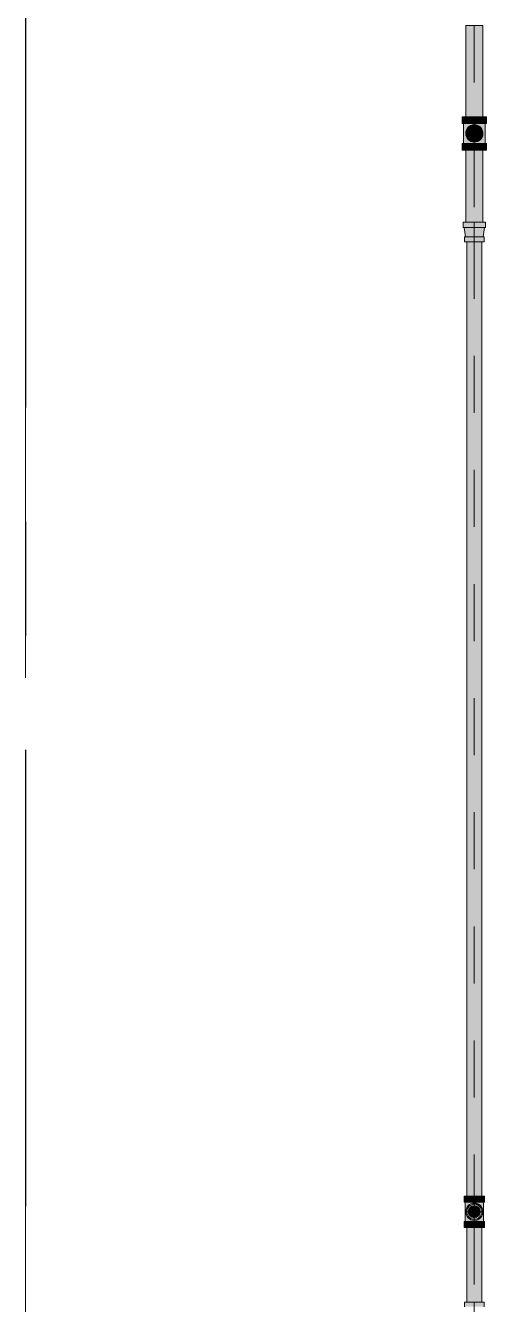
# Model space of a CAD drawing. Header units: millimetres. Extents: x -4000 to 187956, y -58990 to 162485.
# Drawn here: x 13000 to 14284, y 115192 to 118750 of the extents above; entities that cross this region are included whole.
import ezdxf

# ---------------------------------------------------------------- set-up
doc = ezdxf.new("R2010")
doc.units = ezdxf.units.MM
for name, pattern in [('Dash 1_16_', [317.5, 158.75, -158.75]), ('Grid Line', [2222.5, 1270, -317.5, 317.5, -317.5]), ('Grid Line 12_5mm', [2150, 1250, -300, 300, -300])]:
    doc.linetypes.add(name, pattern=pattern)
for name, color, linetype, lineweight in [('F-SPRN', 3, 'Continuous', 9), ('P-PIPE', 3, 'Continuous', 9), ('P-PIPE-CNTR', 3, 'Continuous', 9), ('S-GRID', 1, 'Continuous', 30)]:
    doc.layers.add(name, color=color, linetype=linetype, lineweight=lineweight)

# ---------------------------------------------------------------- blocks, each defined once
blk = doc.blocks.new('CMF2_NHAXUONG_A_rvt-1-FFS - TANG 1')
at = {"layer": 'S-GRID', "linetype": 'Grid Line 12_5mm', "lineweight": 9}
blk.add_line((13000, 161185.2), (13000, -16487.4), dxfattribs=at)
blk.add_line((13000, 161185.2), (13000, -16487.4), dxfattribs=at)
blk = doc.blocks.new('Sprinkler_Up - DN20-V9-FFS - TANG 1')
at = {"layer": 'F-SPRN', "transparency": 33554534}
for points in [[(-13.5, 0), (-3.9, 0.7), (-1.7, 2.9), (-1.2, 3.5), (-0.6, 4), (0.6, 4), (1.2, 3.5), (1.7, 2.9), (4.6, 0), (22.2, 0), (18, 13.1), (6.9, 21.2), (-6.9, 21.2), (-18, 13.1), (-22.2, 0)], [(0, -21.2), (6.9, -21.2), (18, -13.1), (22.2, 0), (3.9, -0.7), (1.7, -2.9), (1.2, -3.5), (0.6, -4), (-0.6, -4), (-1.2, -3.5), (-1.7, -2.9), (-4.6, 0), (-22.2, 0), (-18, -13.1), (-6.9, -21.2)], [(0, -16.7), (4.3, -16.1), (11.8, -11.8), (16.1, -4.3), (16.1, 4.3), (11.8, 11.8), (8.3, 14.4), (0, 16.7), (-4.3, 16.1), (-11.8, 11.8), (-16.1, 4.3), (-16.1, -4.3), (-11.8, -11.8), (-8.3, -14.4)], [(0, -15.6), (7.8, -13.5), (13.5, -7.8), (15.1, -4), (15.1, 4), (13.5, 7.8), (7.8, 13.5), (0, 15.6), (-7.8, 13.5), (-11, 11), (-15.1, 4), (-15.1, -4), (-11, -11), (-7.8, -13.5)], [(-10.9, -5.5), (-10.9, 5.4), (-14.5, 5.4), (-14.5, -5.5)], [(-7.7, -5.5), (-7.7, 5.4), (-10.9, 5.4), (-10.9, -5.5)], [(0, -5.5), (0, 5.4), (-7.7, 5.4), (-7.7, -5.5)], [(0, 0), (5.7, 0), (2.9, 4.9), (-2.9, 4.9), (-5.7, 0)], [(2.9, -4.9), (5.7, 0), (-5.7, 0), (-2.9, -4.9)], [(-4.6, 0), (4.6, 0), (0, 4.6)], [(0, -4.6), (4.6, 0), (-4.6, 0)], [(0, -2.6), (1.3, 0), (-1.8, 0)], [(-1.3, 0), (1.8, 0), (0, 2.6)], [(7.7, -5.5), (7.7, 5.4), (0, 5.4), (0, -5.5)], [(10.9, -5.5), (10.9, 5.4), (7.7, 5.4), (7.7, -5.5)], [(14.5, -5.5), (14.5, 5.4), (10.9, 5.4), (10.9, -5.5)]]:
    blk.add_hatch(color=1, dxfattribs=at).paths.add_polyline_path(points)
at = {"layer": 'F-SPRN', "color": 1}
for p, q in [((-11.5, 5.4), (-14.5, 5.4)), ((-14.5, 5.4), (-11.3, 5.4)), ((-14.5, 5.4), (-14.5, 3.7)), ((-14.5, 3.3), (-14.5, 0)), ((-11.5, 5.4), (-11.5, 4)), ((-10.9, 1.9), (-10.9, 3.6)), ((-10.8, 5.4), (-8, 5.4)), ((-8.1, 5.4), (-10.8, 5.4)), ((-8.1, 5.4), (-8.1, 2.8)), ((-8.1, 2.5), (-8.1, 0.7)), ((-7.7, 4.8), (-7.7, 2.7)), ((-7.7, 4.8), (-7.7, 2.7)), ((-7.7, 2.1), (-7.7, 0.5)), ((-7.7, 2.1), (-7.7, 0.5)), ((-6.7, 5.4), (-4.7, 5.4)), ((-5.8, 3.8), (-5.8, 2.2)), ((-2.1, 0), (-2.1, 0)), ((-2.1, 0), (-2.1, -0.1)), ((-0.5, 2), (-0.6, 2)), ((-0.6, 2), (-0.6, 2)), ((0, 2.1), (-0.1, 2.1)), ((2.1, 0), (2.1, 0.1)), ((2.1, 0), (2.1, 0)), ((4.7, 5.4), (6.5, 5.4)), ((7.7, 5.4), (10.8, 5.4)), ((7.7, 5.2), (7.7, 2.7)), ((7.7, 5.2), (7.7, 2.7)), ((7.7, 2.3), (7.7, 0.5)), ((7.7, 2.3), (7.7, 0.5)), ((10.8, 5.4), (8.1, 5.4)), ((8.1, 5.4), (8.1, 2.8)), ((8.1, 2.5), (8.1, 0.4)), ((10.9, 5.4), (14.5, 5.4)), ((10.9, 3.6), (10.9, 0.2)), ((14.5, 5.4), (11.5, 5.4)), ((11.5, 5.4), (11.5, 4)), ((11.5, 3), (11.5, 0.2)), ((14.5, 5.4), (14.5, -5.5)), ((-14.5, -1.3), (-14.5, -3.7)), ((-11.1, -5.5), (-14.5, -5.5)), ((-14.5, -5.5), (-11.5, -5.5)), ((-10.9, -2.6), (-10.9, -1.3)), ((-10.8, -5.5), (-8.1, -5.5)), ((-7.8, -5.5), (-10.8, -5.5)), ((-8.1, -4.2), (-8.1, -5.5)), ((-7.7, -2.7), (-7.7, -4)), ((-7.7, -2.7), (-7.7, -4)), ((-7, -5.5), (-5.8, -5.5)), ((-4.8, -5.5), (-7, -5.5)), ((-5.8, -2.3), (-5.8, -3.8)), ((0, -2.1), (0.1, -2.1)), ((7, -5.5), (4.8, -5.5)), ((5.8, -2.2), (5.8, -3.8)), ((5.8, -5.5), (7, -5.5)), ((7.7, -0.5), (7.7, -2.3)), ((7.7, -0.5), (7.7, -2.3)), ((7.7, -2.7), (7.7, -5.4)), ((7.7, -2.7), (7.7, -5.4)), ((10.8, -5.5), (7.7, -5.5)), ((8.1, -0.4), (8.1, -2.5)), ((8.1, -2.8), (8.1, -5.5)), ((8.1, -5.5), (10.8, -5.5)), ((10.9, -0.2), (10.9, -3.6)), ((14.5, -5.5), (10.9, -5.5)), ((11.5, -0.2), (11.5, -3)), ((11.5, -4), (11.5, -5.5)), ((11.5, -5.5), (14.5, -5.5))]:
    blk.add_line(p, q, dxfattribs=at)
at = {"layer": 'F-SPRN', "color": 1, "flags": 128}
for points in [[(-0.6, 2), (-0.7, 2), (-0.8, 1.9), (-0.9, 1.9), (-0.9, 1.9), (-1, 1.8), (-1.1, 1.8), (-1.2, 1.7), (-1.2, 1.7), (-1.3, 1.6), (-1.4, 1.6), (-1.4, 1.5), (-1.5, 1.5), (-1.5, 1.4), (-1.6, 1.3), (-1.6, 1.3), (-1.7, 1.2), (-1.7, 1.1), (-1.8, 1.1), (-1.8, 1), (-1.9, 0.9), (-1.9, 0.8), (-1.9, 0.8), (-2, 0.7), (-2, 0.6), (-2, 0.5), (-2, 0.5), (-2, 0.4), (-2.1, 0.3), (-2.1, 0.2), (-2.1, 0.1), (-2.1, 0)], [(-0.1, 2.1), (-0.1, 2.1), (-0.2, 2.1), (-0.3, 2.1), (-0.4, 2), (-0.5, 2)], [(2.1, 0.1), (2.1, 0.2), (2.1, 0.2), (2.1, 0.3), (2, 0.4), (2, 0.5), (2, 0.6), (2, 0.7), (1.9, 0.7), (1.9, 0.8), (1.9, 0.9), (1.8, 1), (1.8, 1), (1.8, 1.1), (1.7, 1.2), (1.7, 1.2), (1.6, 1.3), (1.6, 1.4), (1.5, 1.4), (1.4, 1.5), (1.4, 1.5), (1.3, 1.6), (1.3, 1.7), (1.2, 1.7), (1.1, 1.7), (1.1, 1.8), (1, 1.8), (0.9, 1.9), (0.8, 1.9), (0.8, 1.9), (0.7, 2), (0.6, 2), (0.5, 2), (0.4, 2), (0.4, 2), (0.3, 2.1), (0.2, 2.1), (0.1, 2.1), (0, 2.1)], [(-2.1, -0.1), (-2.1, -0.2), (-2.1, -0.2), (-2.1, -0.3)], [(-2.1, -0.3), (-2, -0.4), (-2, -0.5), (-2, -0.6), (-2, -0.7), (-1.9, -0.7), (-1.9, -0.8), (-1.9, -0.9), (-1.8, -1), (-1.8, -1), (-1.8, -1.1), (-1.7, -1.2), (-1.7, -1.2), (-1.6, -1.3), (-1.6, -1.4), (-1.5, -1.4), (-1.4, -1.5), (-1.4, -1.5), (-1.3, -1.6), (-1.3, -1.7), (-1.2, -1.7), (-1.1, -1.7), (-1.1, -1.8), (-1, -1.8), (-0.9, -1.9), (-0.8, -1.9), (-0.8, -1.9), (-0.7, -2), (-0.6, -2), (-0.5, -2), (-0.4, -2), (-0.4, -2), (-0.3, -2.1), (-0.2, -2.1), (-0.1, -2.1), (0, -2.1)], [(0.1, -2.1), (0.1, -2.1), (0.2, -2.1), (0.3, -2.1), (0.4, -2), (0.5, -2), (0.6, -2), (0.6, -2), (0.7, -2), (0.8, -1.9), (0.9, -1.9), (0.9, -1.9), (1, -1.8), (1.1, -1.8), (1.2, -1.7), (1.2, -1.7), (1.3, -1.6), (1.4, -1.6), (1.4, -1.5), (1.5, -1.5), (1.5, -1.4), (1.6, -1.3), (1.6, -1.3), (1.7, -1.2), (1.7, -1.1), (1.8, -1.1), (1.8, -1), (1.9, -0.9), (1.9, -0.8), (1.9, -0.8), (2, -0.7), (2, -0.6), (2, -0.5), (2, -0.5), (2, -0.4), (2.1, -0.3), (2.1, -0.2), (2.1, -0.1), (2.1, 0)]]:
    blk.add_lwpolyline(points, dxfattribs=at)
at = {"layer": 'F-SPRN', "color": 1}
for radius, start, end in [(22.2, 360, 180), (21.9, 165.6773, 179.2615), (21.9, 144.7698, 164.8151), (21.9, 126.6942, 143.2701), (16.7, 167.6802, 180), (16.7, 167.6802, 180), (16.7, 155.3879, 164.9693), (16.7, 155.3879, 164.9693), (15.6, 166.4265, 180), (15.6, 166.4265, 180), (15.6, 150.9409, 165), (15.6, 159.6139, 165), (16.7, 136.7213, 149.931), (16.7, 136.7213, 149.931), (15.6, 150.9409, 156.3845), (15.6, 138.4214, 150), (15.6, 138.4214, 150), (21.9, 108.2621, 125.7507), (16.7, 121.4181, 130.5751), (16.7, 121.4181, 130.5751), (15.6, 120.5262, 133.2078), (15.6, 120.5262, 133.2078), (16.7, 106.5995, 120), (16.7, 106.5995, 120), (15.6, 114.4363, 119.9813), (15.6, 114.4363, 119.9813), (21.9, 99.348, 107.901), (4.63, 155.7832, 180), (4.63, 155.7832, 180), (16.7, 96.4143, 105), (16.7, 96.4143, 105), (4.63, 109.0192, 138.2703), (4.63, 109.0192, 138.2703), (21.9, 90.145, 98.8503), (15.6, 95.5762, 100.6843), (15.6, 95.5762, 100.6843), (2.56, 109.0192, 168.8278), (2.56, 109.0192, 168.8278), (2.04, 109.0192, 180), (16.7, 83.0684, 90), (16.7, 83.0684, 90), (4.63, 17.9592, 90), (4.63, 17.9592, 90), (3.81, 57.0577, 90), (2.56, 14.5599, 90), (2.56, 14.5599, 90), (2.04, 10.4703, 90), (21.9, 72.5583, 89.4624), (15.6, 75.573, 80.5892), (15.6, 75.573, 80.5892), (3.81, 16.1605, 43.8358), (15.6, 67.5614, 74.5481), (15.6, 67.5614, 74.5481), (16.7, 60, 75), (16.7, 60, 75), (15.6, 60.0187, 65.5637), (15.6, 60.0187, 65.5637), (21.9, 54.2493, 71.7379), (15.6, 46.7922, 60), (15.6, 46.7922, 60), (16.7, 49.4249, 58.5819), (16.7, 49.4249, 58.5819), (15.6, 30, 41.5786), (15.6, 30, 41.5786), (16.7, 30, 43.2787), (16.7, 30, 43.2787), (21.9, 36.7299, 53.3058), (15.6, 23.6155, 29.5646), (15.6, 15, 29.5646), (15.6, 15, 20.3861), (16.7, 15, 24.6121), (16.7, 15, 24.6121), (15.6, 360, 13.6618), (15.6, 0, 13.6618), (16.7, 360, 12.3198), (16.7, 0, 12.3198), (21.9, 15.1849, 35.2302), (21.9, 0.7385, 14.3227), (22.2, 180, 360), (21.9, 180.7385, 194.3227), (21.9, 195.1849, 215.2302), (21.9, 216.7299, 233.3058), (16.7, 180, 192.3198), (16.7, 180, 192.3198), (16.7, 195.0307, 204.6121), (16.7, 195.0307, 204.6121), (15.6, 181.9082, 193.6618), (15.6, 181.9082, 193.6618), (15.6, 197.3339, 209.5646), (15.6, 197.3339, 209.5646), (16.7, 210.069, 223.2787), (16.7, 210.069, 223.2787), (15.6, 212.5472, 221.5786), (15.6, 212.5472, 221.5786), (21.9, 234.2493, 251.7379), (16.7, 229.4249, 238.5819), (16.7, 229.4249, 238.5819), (15.6, 233.795, 240), (15.6, 233.795, 240), (16.7, 240, 255), (16.7, 240, 255), (15.6, 240.0187, 254.5481), (15.6, 240.0187, 254.5481), (21.9, 252.5583, 269.4624), (4.63, 197.9592, 0), (4.63, 197.9592, 360), (15.6, 255, 267.64), (15.6, 255, 267.64), (3.81, 196.1605, 360), (2.56, 191.1677, 0), (2.56, 191.1677, 360), (2.04, 190.4703, 0), (16.7, 263.0684, 270), (16.7, 263.0684, 270), (21.9, 270.145, 278.8503), (15.6, 275.5762, 280.6843), (15.6, 275.5762, 280.6843), (16.7, 276.4143, 285), (16.7, 276.4143, 285), (21.9, 279.348, 287.901), (16.7, 286.5995, 300), (16.7, 286.5995, 300), (15.6, 294.4363, 299.9813), (15.6, 294.4363, 299.9813), (21.9, 288.2621, 305.7507), (15.6, 300, 313.2078), (15.6, 300, 313.2078), (16.7, 301.4181, 310.5751), (16.7, 301.4181, 310.5751), (15.6, 318.4214, 330), (15.6, 318.4214, 330), (16.7, 316.7213, 330), (16.7, 316.7213, 330), (21.9, 306.6942, 323.2701), (15.6, 330.4354, 345), (15.6, 330.4354, 336.3845), (15.6, 339.6139, 345), (15.6, 346.3382, 360), (15.6, 346.3382, 360), (16.7, 335.3879, 345), (16.7, 335.3879, 345), (16.7, 347.6802, 360), (16.7, 347.6802, 360), (21.9, 324.7698, 344.8151), (21.9, 345.6773, 359.2615)]:
    blk.add_arc((0, 0), radius, start, end, dxfattribs=at)
blk = doc.blocks.new('Steel_Transition_Threaded_HoaPhat - Standard-V12-FFS - TANG 1')
at = {"layer": 'P-PIPE', "lineweight": 13, "transparency": 33554534}
h = blk.add_hatch(color=1, dxfattribs=at)
h.paths.add_polyline_path([(14250, 118427.7), (14255.8, 118428.5), (14262.5, 118431.7), (14265.9, 118434.3), (14269.5, 118439), (14271.7, 118444.4), (14272.5, 118450.2), (14271.7, 118456.1), (14269.5, 118461.5), (14265.9, 118466.1), (14261.3, 118469.7), (14255.8, 118472), (14250, 118472.7), (14244.2, 118472), (14238.8, 118469.7), (14234.1, 118466.1), (14230.5, 118461.5), (14228.3, 118456.1), (14227.5, 118450.2), (14228.3, 118444.4), (14230.5, 118439), (14237.5, 118431.7), (14238.8, 118430.7), (14244.2, 118428.5)])
h.paths.add_polyline_path([(14250, 118430.1), (14242.6, 118431.7), (14240, 118432.8), (14235.8, 118436), (14232.6, 118440.2), (14230.6, 118445), (14229.9, 118450.2), (14230.6, 118455.4), (14232.6, 118460.3), (14235.8, 118464.4), (14240, 118467.6), (14244.8, 118469.6), (14250, 118470.3), (14255.2, 118469.6), (14260.1, 118467.6), (14264.2, 118464.4), (14267.4, 118460.3), (14269.4, 118455.4), (14270.1, 118450.2), (14269.4, 118445), (14267.4, 118440.2), (14264.2, 118436), (14257.4, 118431.7), (14255.2, 118430.8)])
for points in [[(14250, 118430.1), (14250, 118433.8), (14241.8, 118436), (14235.8, 118442), (14233.6, 118450.2), (14235.8, 118458.4), (14241.8, 118464.4), (14250, 118466.6), (14250, 118470.3), (14244.8, 118469.6), (14240, 118467.6), (14235.8, 118464.4), (14232.6, 118460.3), (14230.6, 118455.4), (14229.9, 118450.2), (14230.6, 118445), (14232.6, 118440.2), (14235.8, 118436), (14242.6, 118431.7), (14244.8, 118430.8)], [(14250, 118431.7), (14254.8, 118432.4), (14259.3, 118434.2), (14263.1, 118437.1), (14266, 118441), (14267.9, 118445.4), (14268.5, 118450.2), (14267.9, 118455), (14266, 118459.5), (14263.1, 118463.3), (14259.3, 118466.3), (14254.8, 118468.1), (14250, 118468.7), (14245.2, 118468.1), (14240.8, 118466.3), (14236.9, 118463.3), (14234, 118459.5), (14232.1, 118455), (14231.5, 118450.2), (14232.1, 118445.4), (14234, 118441), (14236.9, 118437.1), (14240.8, 118434.2), (14245.2, 118432.4)], [(14250, 118430.1), (14257.4, 118431.7), (14260.1, 118432.8), (14264.2, 118436), (14267.4, 118440.2), (14269.4, 118445), (14270.1, 118450.2), (14269.4, 118455.4), (14267.4, 118460.3), (14264.2, 118464.4), (14260.1, 118467.6), (14255.2, 118469.6), (14250, 118470.3), (14250, 118466.6), (14258.2, 118464.4), (14264.2, 118458.4), (14266.4, 118450.2), (14264.2, 118442), (14258.2, 118436), (14250, 118431.7)]]:
    blk.add_hatch(color=1, dxfattribs=at).paths.add_polyline_path(points)
at = {"layer": 'P-PIPE', "color": 20, "lineweight": 13}
for radius, start, end in [(22.5, 90, 270), (22.5, 90, 270), (20.1, 166.0499, 193.9501), (20.1, 150, 162.7449), (18.5, 166.5939, 193.4061), (18.5, 166.5939, 180), (18.5, 180, 193.4061), (18.5, 157.6232, 165), (18.5, 157.6232, 165), (20.1, 128.8856, 148.1553), (16.4, 168.5467, 178.9063), (16.4, 184.8393, 191.4533), (18.5, 136.4297, 150), (18.5, 136.4297, 150), (16.4, 158.0319, 163.506), (16.4, 143.5463, 150), (18.5, 123.4976, 133.2041), (18.5, 123.4976, 133.2041), (20.1, 109.6859, 125.0043), (16.4, 121.0738, 128.0319), (18.5, 106.819, 120), (18.5, 106.819, 120), (16.4, 115.1607, 120), (16.4, 107.4657, 111.9681), (20.1, 100.9975, 105), (18.5, 91.4353, 103.2046), (18.5, 91.4353, 103.2046), (16.4, 96.2132, 104.6042), (20.1, 90.5246, 98.5089), (22.5, 285, 90), (22.5, 270, 90), (18.5, 78.0986, 90), (18.5, 78.0986, 90), (20.1, 75.0607, 87.9279), (18.5, 60, 75), (18.5, 60, 75), (16.4, 66.9681, 72.9388), (20.1, 54.9957, 75), (16.4, 50.4733, 56.6389), (18.5, 46.7959, 56.5024), (18.5, 46.7959, 56.5024), (20.1, 31.8447, 51.1144), (16.4, 30, 38.0319), (18.5, 30, 43.5703), (18.5, 30, 43.5703), (16.4, 353.5463, 8.0319), (18.5, 15, 22.3768), (18.5, 15, 22.3768), (20.1, 17.2551, 30), (18.5, 346.5939, 13.4061), (18.5, 346.5939, 13.4061), (20.1, 346.0499, 13.9501), (20.1, 197.2551, 210), (18.5, 195, 202.3768), (18.5, 195, 202.3768), (20.1, 211.8447, 231.1144), (18.5, 210, 223.5703), (18.5, 210, 223.5703), (16.4, 210.6635, 216.4537), (18.5, 226.7959, 236.5024), (18.5, 226.7959, 236.5024), (20.1, 234.9957, 248.273), (16.4, 230.4733, 236.6389), (18.5, 240, 255), (18.5, 240, 255), (16.4, 240, 246.5955), (20.1, 250.3141, 255), (16.4, 250.3629, 255), (20.1, 255.0607, 267.9279), (18.5, 258.0986, 270), (18.5, 258.0986, 270), (16.4, 264.1652, 268.506), (22.5, 270, 285), (20.1, 270.5246, 278.5089), (18.5, 271.4353, 283.2046), (18.5, 271.4353, 283.2046), (16.4, 276.2132, 283.9063), (20.1, 280.9975, 285), (16.4, 287.4657, 291.9681), (18.5, 286.819, 300), (18.5, 286.819, 300), (16.4, 293.4045, 300), (20.1, 291.727, 305.0043), (18.5, 303.4976, 313.2041), (18.5, 303.4976, 313.2041), (20.1, 308.8856, 328.1553), (18.5, 316.4297, 330), (18.5, 316.4297, 330), (16.4, 338.0319, 342.8691), (18.5, 337.6232, 345), (18.5, 337.6232, 345), (20.1, 330, 342.7449)]:
    blk.add_arc((14250, 118450.2), radius, start, end, dxfattribs=at)

msp = doc.modelspace()

# ---------------------------------------------------------------- block references
at = {"lineweight": 5}
msp.add_blockref('CMF2_NHAXUONG_A_rvt-1-FFS - TANG 1', (0, 0), dxfattribs=at)

# ---------------------------------------------------------------- next in the draw order: hatches: boundary and pattern name
at = {"layer": 'P-PIPE', "transparency": 33554534}
for points in [[(14226.7, 118496.5), (14250, 118496.5), (14250, 118750.3), (14225.9, 118750.3), (14225.9, 118496.5)], [(14256.2, 118496.5), (14274.1, 118496.5), (14273.3, 118750.3), (14250, 118750.3), (14250, 118496.5)], [(14226.1, 118478.1), (14250, 118478.1), (14250, 118496.5), (14216.2, 118496.5), (14217.4, 118478.1), (14220.7, 118478.1)], [(14283.8, 118478.1), (14282.6, 118496.5), (14250, 118496.5), (14250, 118478.1), (14282.6, 118478.1)], [(14231.9, 118422.4), (14250, 118422.4), (14250, 118429.1), (14240.4, 118431.7), (14236.3, 118434.1), (14231.7, 118439.6), (14229.2, 118446.4), (14229.2, 118454), (14231.7, 118460.9), (14236.3, 118466.3), (14242.6, 118470), (14250, 118471.4), (14250, 118478.1), (14220, 118478.1), (14221, 118422.4), (14228.8, 118422.4)], [(14250, 118426.1), (14256.2, 118426.9), (14265.1, 118431.7), (14267.1, 118433.2), (14270.9, 118438.2), (14273.3, 118444), (14274.1, 118450.2), (14273.3, 118456.5), (14270.9, 118462.3), (14267.1, 118467.3), (14262.1, 118471.1), (14256.2, 118473.5), (14250, 118474.3), (14243.8, 118473.5), (14237.9, 118471.1), (14233, 118467.3), (14229.1, 118462.3), (14226.7, 118456.5), (14225.9, 118450.2), (14226.7, 118444), (14229.1, 118438.2), (14234.9, 118431.7), (14237.9, 118429.3), (14243.8, 118426.9)], [(14241.7, 118435.8), (14242.8, 118437.7), (14241.7, 118441.9), (14242.8, 118446.1), (14245.8, 118449.1), (14257.2, 118454.4), (14258.4, 118458.6), (14257.2, 118462.8), (14255.9, 118464.5), (14250, 118466.9), (14241.7, 118464.7), (14235.5, 118458.6), (14233.3, 118450.2), (14235.5, 118441.9), (14238.2, 118438.4)], [(14250, 118433.5), (14258.4, 118435.8), (14261.8, 118438.4), (14266.1, 118445.9), (14266.1, 118454.6), (14261.8, 118462), (14258.4, 118464.7), (14250, 118466.9), (14245.7, 118466.4), (14238.2, 118462), (14233.9, 118454.6), (14233.9, 118445.9), (14238.2, 118438.4), (14241.7, 118435.8)], [(14268.1, 118422.4), (14280, 118422.4), (14279, 118478.1), (14250, 118478.1), (14250, 118471.4), (14257.5, 118470), (14263.7, 118466.3), (14268.3, 118460.9), (14270.8, 118454), (14270.8, 118446.4), (14268.3, 118439.6), (14263.7, 118434.1), (14257.5, 118430.4), (14250, 118429.1), (14250, 118422.4), (14265, 118422.4)], [(14226.1, 118404), (14250, 118404), (14250, 118422.4), (14216.2, 118422.4), (14217.4, 118404), (14220.7, 118404)], [(14283.8, 118404), (14282.6, 118422.4), (14250, 118422.4), (14250, 118404), (14282.6, 118404)], [(14226.7, 118203.7), (14250, 118203.7), (14250, 118404), (14225.9, 118404), (14225.9, 118203.7)], [(14273.3, 118203.7), (14274.1, 118203.7), (14273.3, 118404), (14250, 118404), (14250, 118203.7), (14270.9, 118203.7)], [(14219.2, 118188.8), (14280.8, 118188.8), (14279.8, 118203.7), (14219.2, 118203.7)], [(14232.5, 118162.4), (14274.8, 118162.4), (14277.1, 118188.8), (14221.9, 118188.8), (14226.1, 118162.4), (14228.5, 118162.4)], [(14277.4, 118149.1), (14276.4, 118162.4), (14222.7, 118162.4), (14223.6, 118149.1), (14276.4, 118149.1)], [(14250, 115493.8), (14250, 118149.1), (14228.9, 118149.1), (14229.6, 115493.8), (14244.5, 115493.8)], [(14250, 115493.8), (14271.1, 115493.8), (14270.4, 118149.1), (14250, 118149.1), (14250, 115803.6)], [(14229.8, 115477.2), (14250, 115477.2), (14250, 115493.8), (14221.4, 115493.8), (14222.3, 115477.2), (14225.2, 115477.2)], [(14278.6, 115477.2), (14277.7, 115493.8), (14250, 115493.8), (14250, 115477.2), (14277.7, 115477.2)], [(14228.1, 115423.2), (14250, 115423.2), (14250, 115429.1), (14240.8, 115431.4), (14233.9, 115436.9), (14231.7, 115439.6), (14229.2, 115446.3), (14229.2, 115454.1), (14233.9, 115463.6), (14237.7, 115467.2), (14244.3, 115470.3), (14250, 115471.4), (14250, 115477.2), (14224.7, 115477.2), (14225.6, 115423.2)], [(14250, 115426.1), (14256.2, 115426.9), (14262.1, 115429.3), (14267.1, 115433.2), (14270.9, 115438.2), (14273.3, 115444), (14274.1, 115450.2), (14273.3, 115456.5), (14270.9, 115462.3), (14267.1, 115467.3), (14262.1, 115471.1), (14256.2, 115473.5), (14250, 115474.3), (14243.8, 115473.5), (14237.9, 115471.1), (14233, 115467.3), (14229.1, 115462.3), (14226.7, 115456.5), (14225.9, 115450.2), (14226.7, 115444), (14229.1, 115438.2), (14233, 115433.2), (14237.9, 115429.3), (14243.8, 115426.9)], [(14250, 115433.5), (14254.3, 115434.1), (14261.8, 115438.4), (14266.1, 115445.9), (14266.1, 115454.6), (14261.8, 115462), (14254.3, 115466.4), (14245.7, 115466.4), (14238.2, 115462), (14233.9, 115454.6), (14233.9, 115445.9), (14238.2, 115438.4), (14245.7, 115434.1)], [(14271.9, 115423.2), (14275.3, 115423.2), (14274.4, 115477.2), (14250, 115477.2), (14250, 115471.4), (14259.2, 115469), (14266.1, 115463.6), (14268.3, 115460.9), (14270.8, 115454.1), (14270.8, 115446.3), (14266.1, 115436.9), (14262.3, 115433.3), (14255.7, 115430.1), (14250, 115429.1), (14250, 115423.2), (14267.9, 115423.2)], [(14222.3, 115406.6), (14250, 115406.6), (14250, 115423.2), (14221.4, 115423.2), (14221.4, 115406.6)], [(14278.6, 115406.6), (14277.7, 115423.2), (14250, 115423.2), (14250, 115406.6), (14277.7, 115406.6)], [(14244.5, 115198.9), (14250, 115198.9), (14250, 115406.6), (14228.9, 115406.6), (14229.6, 115198.9), (14239.5, 115198.9)], [(14250, 115198.9), (14271.1, 115198.9), (14270.4, 115406.6), (14250, 115406.6), (14250, 115219.6)], [(14250, 115185.6), (14277.4, 115185.6), (14276.4, 115198.9), (14222.7, 115198.9), (14223.6, 115185.6), (14242.9, 115185.6)]]:
    msp.add_hatch(color=1, dxfattribs=at).paths.add_polyline_path(points)

# ---------------------------------------------------------------- next in the draw order: linework, layer by layer
at = {"layer": 'P-PIPE', "color": 20, "lineweight": 13}
for p, q in [((14225.9, 118750.3), (14225.9, 118496.5)), ((14274.1, 118750.3), (14225.9, 118750.3)), ((14274.1, 118496.5), (14274.1, 118750.3)), ((14216.2, 118496.5), (14216.2, 118478.1)), ((14217.4, 118496.5), (14216.2, 118496.5)), ((14250, 118496.5), (14216.2, 118496.5)), ((14225.8, 118496.5), (14217.4, 118496.5)), ((14225.9, 118496.5), (14232.9, 118496.5)), ((14232.9, 118496.5), (14226.6, 118496.5)), ((14250, 118496.5), (14233.1, 118496.5)), ((14233.1, 118496.5), (14266.9, 118496.5)), ((14266.9, 118496.5), (14250, 118496.5)), ((14283.8, 118496.5), (14250, 118496.5)), ((14273.4, 118496.5), (14267.1, 118496.5)), ((14267.1, 118496.5), (14274.1, 118496.5)), ((14282.6, 118496.5), (14274.2, 118496.5)), ((14283.8, 118496.5), (14282.6, 118496.5)), ((14283.8, 118478.1), (14283.8, 118496.5)), ((14216.2, 118478.1), (14219.8, 118478.1)), ((14216.2, 118478.1), (14250, 118478.1)), ((14220, 118478.1), (14220, 118422.4)), ((14241.2, 118478.1), (14220, 118478.1)), ((14235, 118478.1), (14220, 118478.1)), ((14221, 118478.1), (14241.3, 118478.1)), ((14241.2, 118478.1), (14235, 118478.1)), ((14242.2, 118478.1), (14250, 118478.1)), ((14250, 118478.1), (14242.2, 118478.1)), ((14250, 118478.1), (14242.2, 118478.1)), ((14250, 118478.1), (14257.8, 118478.1)), ((14250, 118478.1), (14283.8, 118478.1)), ((14257.8, 118478.1), (14250, 118478.1)), ((14257.8, 118478.1), (14250, 118478.1)), ((14258.7, 118478.1), (14279, 118478.1)), ((14280, 118478.1), (14258.8, 118478.1)), ((14265, 118478.1), (14258.8, 118478.1)), ((14271.2, 118478.1), (14265, 118478.1)), ((14276, 118478.1), (14271.2, 118478.1)), ((14280, 118478.1), (14276, 118478.1)), ((14280, 118422.4), (14280, 118478.1)), ((14280.2, 118478.1), (14283.8, 118478.1)), ((14216.2, 118422.4), (14216.2, 118404)), ((14219.8, 118422.4), (14216.2, 118422.4)), ((14250, 118422.4), (14216.2, 118422.4)), ((14220, 118422.4), (14241.2, 118422.4)), ((14220, 118422.4), (14241.2, 118422.4)), ((14241.3, 118422.4), (14221, 118422.4)), ((14250, 118422.4), (14242.2, 118422.4)), ((14242.2, 118422.4), (14250, 118422.4)), ((14242.2, 118422.4), (14250, 118422.4)), ((14257.8, 118422.4), (14250, 118422.4)), ((14283.8, 118422.4), (14250, 118422.4)), ((14250, 118422.4), (14257.8, 118422.4)), ((14250, 118422.4), (14257.8, 118422.4)), ((14279, 118422.4), (14258.7, 118422.4)), ((14258.8, 118422.4), (14280, 118422.4)), ((14258.8, 118422.4), (14279, 118422.4)), ((14279, 118422.4), (14280, 118422.4)), ((14283.8, 118422.4), (14280.2, 118422.4)), ((14283.8, 118404), (14283.8, 118422.4)), ((14216.2, 118404), (14217.4, 118404)), ((14216.2, 118404), (14250, 118404)), ((14217.4, 118404), (14225.8, 118404)), ((14225.9, 118404), (14225.9, 118203.7)), ((14232.9, 118404), (14225.9, 118404)), ((14226.6, 118404), (14232.9, 118404)), ((14233.1, 118404), (14250, 118404)), ((14266.9, 118404), (14233.1, 118404)), ((14250, 118404), (14266.9, 118404)), ((14250, 118404), (14283.8, 118404)), ((14267.1, 118404), (14273.4, 118404)), ((14274.1, 118404), (14267.1, 118404)), ((14274.1, 118203.7), (14274.1, 118404)), ((14274.2, 118404), (14283.8, 118404)), ((14219.2, 118203.7), (14219.2, 118188.8)), ((14280.8, 118203.7), (14219.2, 118203.7)), ((14225.7, 118203.7), (14219.2, 118203.7)), ((14225.9, 118203.7), (14228, 118203.7)), ((14228.2, 118203.7), (14226.5, 118203.7)), ((14271, 118203.7), (14229, 118203.7)), ((14229.1, 118203.7), (14270.9, 118203.7)), ((14273.5, 118203.7), (14271.8, 118203.7)), ((14272, 118203.7), (14274.1, 118203.7)), ((14280.8, 118203.7), (14274.3, 118203.7)), ((14280.8, 118188.8), (14280.8, 118203.7)), ((14219.2, 118188.8), (14221.7, 118188.8)), ((14219.2, 118188.8), (14280.8, 118188.8)), ((14221.9, 118188.8), (14225.2, 118162.4)), ((14222.7, 118162.4), (14222.7, 118149.1)), ((14277.4, 118162.4), (14222.7, 118162.4)), ((14223.6, 118162.4), (14222.7, 118162.4)), ((14223.3, 118188.8), (14242, 118188.8)), ((14225, 118162.4), (14223.6, 118162.4)), ((14242.9, 118162.4), (14226.3, 118162.4)), ((14242.7, 118188.8), (14257.3, 118188.8)), ((14256.4, 118162.4), (14243.6, 118162.4)), ((14273.7, 118162.4), (14257.1, 118162.4)), ((14258, 118188.8), (14276.7, 118188.8)), ((14274.8, 118162.4), (14278.1, 118188.8)), ((14277.4, 118162.4), (14275, 118162.4)), ((14277.4, 118149.1), (14277.4, 118162.4)), ((14278.3, 118188.8), (14280.8, 118188.8)), ((14222.7, 118149.1), (14228.7, 118149.1)), ((14222.7, 118149.1), (14277.4, 118149.1)), ((14228.9, 118149.1), (14228.9, 115493.8)), ((14229.6, 118149.1), (14228.9, 118149.1)), ((14268.3, 118149.1), (14231.7, 118149.1)), ((14231.7, 118149.1), (14268.4, 118149.1)), ((14271.1, 118149.1), (14270.4, 118149.1)), ((14271.1, 115493.8), (14271.1, 118149.1)), ((14271.3, 118149.1), (14277.4, 118149.1)), ((14221.4, 115493.8), (14221.4, 115477.2)), ((14228.8, 115493.8), (14221.4, 115493.8)), ((14250, 115493.8), (14221.4, 115493.8)), ((14228.9, 115493.8), (14229.6, 115493.8)), ((14229.7, 115493.8), (14235.1, 115493.8)), ((14235, 115493.8), (14229.8, 115493.8)), ((14235.6, 115493.8), (14264.4, 115493.8)), ((14250, 115493.8), (14235.7, 115493.8)), ((14264.3, 115493.8), (14250, 115493.8)), ((14278.6, 115493.8), (14250, 115493.8)), ((14264.9, 115493.8), (14270.3, 115493.8)), ((14270.2, 115493.8), (14265, 115493.8)), ((14270.4, 115493.8), (14271.1, 115493.8)), ((14278.6, 115493.8), (14271.2, 115493.8)), ((14278.6, 115477.2), (14278.6, 115493.8)), ((14221.4, 115477.2), (14224.6, 115477.2)), ((14221.4, 115477.2), (14250, 115477.2)), ((14224.7, 115477.2), (14224.7, 115423.2)), ((14225.6, 115477.2), (14224.7, 115477.2)), ((14225.6, 115477.2), (14224.7, 115477.2)), ((14225.5, 115477.2), (14234.7, 115477.2)), ((14234.6, 115477.2), (14225.6, 115477.2)), ((14242.6, 115477.2), (14225.6, 115477.2)), ((14241.9, 115477.2), (14235.6, 115477.2)), ((14235.7, 115477.2), (14241.9, 115477.2)), ((14243.4, 115477.2), (14250, 115477.2)), ((14250, 115477.2), (14243.5, 115477.2)), ((14250, 115477.2), (14243.5, 115477.2)), ((14250, 115477.2), (14256.6, 115477.2)), ((14250, 115477.2), (14278.6, 115477.2)), ((14256.5, 115477.2), (14250, 115477.2)), ((14256.5, 115477.2), (14250, 115477.2)), ((14275.3, 115477.2), (14257.4, 115477.2)), ((14258.1, 115477.2), (14264.3, 115477.2)), ((14264.4, 115477.2), (14258.1, 115477.2)), ((14265.3, 115477.2), (14274.5, 115477.2)), ((14275.3, 115477.2), (14265.4, 115477.2)), ((14275.3, 115423.2), (14275.3, 115477.2)), ((14275.4, 115477.2), (14278.6, 115477.2)), ((14221.4, 115423.2), (14221.4, 115406.6)), ((14224.6, 115423.2), (14221.4, 115423.2)), ((14250, 115423.2), (14221.4, 115423.2)), ((14224.7, 115423.2), (14234.6, 115423.2)), ((14224.7, 115423.2), (14242.6, 115423.2)), ((14234.7, 115423.2), (14225.5, 115423.2)), ((14235.6, 115423.2), (14241.9, 115423.2)), ((14241.9, 115423.2), (14235.7, 115423.2)), ((14250, 115423.2), (14243.4, 115423.2)), ((14243.5, 115423.2), (14250, 115423.2)), ((14243.5, 115423.2), (14250, 115423.2)), ((14256.6, 115423.2), (14250, 115423.2)), ((14278.6, 115423.2), (14250, 115423.2)), ((14250, 115423.2), (14256.5, 115423.2)), ((14250, 115423.2), (14256.5, 115423.2)), ((14257.4, 115423.2), (14274.4, 115423.2)), ((14264.3, 115423.2), (14258.1, 115423.2)), ((14258.1, 115423.2), (14264.4, 115423.2)), ((14274.5, 115423.2), (14265.3, 115423.2)), ((14265.4, 115423.2), (14274.4, 115423.2)), ((14274.4, 115423.2), (14275.3, 115423.2)), ((14274.4, 115423.2), (14275.3, 115423.2)), ((14278.6, 115423.2), (14275.4, 115423.2)), ((14278.6, 115406.6), (14278.6, 115423.2)), ((14221.4, 115406.6), (14228.8, 115406.6)), ((14221.4, 115406.6), (14250, 115406.6)), ((14228.9, 115406.6), (14228.9, 115198.9)), ((14229.6, 115406.6), (14228.9, 115406.6)), ((14235.1, 115406.6), (14229.7, 115406.6)), ((14229.8, 115406.6), (14235, 115406.6)), ((14264.4, 115406.6), (14235.6, 115406.6)), ((14235.7, 115406.6), (14250, 115406.6)), ((14250, 115406.6), (14264.3, 115406.6)), ((14250, 115406.6), (14278.6, 115406.6)), ((14270.3, 115406.6), (14264.9, 115406.6)), ((14265, 115406.6), (14270.2, 115406.6)), ((14271.1, 115406.6), (14270.4, 115406.6)), ((14271.1, 115198.9), (14271.1, 115406.6)), ((14271.2, 115406.6), (14278.6, 115406.6)), ((14222.7, 115198.9), (14222.7, 115185.6)), ((14228.7, 115198.9), (14222.7, 115198.9)), ((14277.4, 115198.9), (14222.7, 115198.9)), ((14228.9, 115198.9), (14229.6, 115198.9)), ((14231.7, 115198.9), (14268.3, 115198.9)), ((14268.4, 115198.9), (14231.7, 115198.9)), ((14270.4, 115198.9), (14271.1, 115198.9)), ((14277.4, 115198.9), (14271.3, 115198.9)), ((14277.4, 115185.6), (14277.4, 115198.9))]:
    msp.add_line(p, q, dxfattribs=at)
for centre, radius, start, end in [((14250, 118450.2), 24.1, 90, 270), ((14250, 118450.2), 24.1, 105, 270), ((14250, 118450.2), 21.1, 165.7378, 177.9758), ((14250, 118450.2), 21.1, 183.5565, 194.2622), ((14250, 118450.2), 21.1, 158.0211, 165), ((14250, 118450.2), 21.1, 151.0876, 154.6013), ((14250, 118450.2), 21.1, 137.2293, 141.8404), ((14250, 118450.2), 21.1, 128.0211, 135), ((14250, 118450.2), 21.1, 108.8679, 125.8689), ((14250, 118450.2), 24.1, 90, 105), ((14250, 118450.2), 21.1, 99.731, 105), ((14250, 118450.2), 21.1, 90, 98.0211), ((14250, 118450.2), 24.1, 75, 90), ((14250, 118450.2), 24.1, 270, 90), ((14250, 118450.2), 21.1, 75, 87.7707), ((14250, 118450.2), 24.1, 60, 75), ((14250, 118450.2), 21.1, 62.2293, 68.0211), ((14250, 118450.2), 21.1, 54.1311, 60), ((14250, 118450.2), 24.1, 30, 60), ((14250, 118450.2), 21.1, 38.1596, 51.9789), ((14250, 118450.2), 21.1, 25.3987, 30), ((14250, 118450.2), 21.1, 15, 21.9789), ((14250, 118450.2), 21.1, 345.7378, 357.9758), ((14250, 118450.2), 21.1, 2.0242, 12.7707), ((14250, 118450.2), 24.1, 345, 30), ((14250, 118450.2), 21.1, 195, 203.0211), ((14250, 118450.2), 21.1, 205.3987, 210), ((14250, 118450.2), 21.1, 219.3488, 233.0211), ((14250, 118450.2), 21.1, 234.4236, 240), ((14250, 118450.2), 21.1, 240, 241.4091), ((14250, 118450.2), 21.1, 241.4091, 245.5764), ((14250, 118450.2), 21.1, 246.9789, 251.1321), ((14250, 118450.2), 21.1, 255, 270), ((14250, 118450.2), 24.1, 270, 315), ((14250, 118450.2), 21.1, 270, 276.9789), ((14250, 118450.2), 21.1, 279.731, 285), ((14250, 118450.2), 21.1, 291.9789, 298.5909), ((14250, 118450.2), 21.1, 298.5909, 300), ((14250, 118450.2), 21.1, 300, 305.8689), ((14250, 118450.2), 21.1, 315, 320.0725), ((14250, 118450.2), 21.1, 321.9789, 326.1637), ((14250, 118450.2), 24.1, 315, 345), ((14250, 118450.2), 21.1, 330, 334.6013), ((14250, 118450.2), 21.1, 336.9789, 345), ((14250, 115450.2), 24.1, 90, 270), ((14250, 115450.2), 24.1, 90, 270), ((14250, 115450.2), 21.1, 137.2293, 210), ((14250, 115450.2), 21.1, 90, 135), ((14250, 115450.2), 24.1, 30, 90), ((14250, 115450.2), 24.1, 270, 90), ((14250, 115450.2), 21.1, 62.2293, 87.7707), ((14250, 115450.2), 21.1, 15, 60), ((14250, 115450.2), 24.1, 330, 30), ((14250, 115450.2), 21.1, 212.2548, 270), ((14250, 115450.2), 21.1, 270, 357.7452), ((14250, 115450.2), 24.1, 270, 330), ((14250, 115450.2), 21.1, 0, 12.7707)]:
    msp.add_arc(centre, radius, start, end, dxfattribs=at)
at = {"layer": 'P-PIPE', "color": 1}
for centre, radius, start, end in [((14250, 118450.2), 16.7, 170.1108, 177.203), ((14250, 118450.2), 16.7, 182.797, 189.8892), ((14250, 118450.2), 16.7, 190.2154, 195.2487), ((14250, 118450.2), 16.7, 157.579, 164.2722), ((14250, 118441.9), 8.35, 131.0366, 150), ((14250, 118441.9), 8.35, 115.6806, 125.5287), ((14250, 118441.9), 8.35, 100.6842, 114.0387), ((14250, 118441.9), 8.35, 90, 100.6842), ((14250, 118458.6), 8.35, 270, 280.6842), ((14250, 118458.6), 8.35, 69.0027, 79.2369), ((14250, 118458.6), 8.35, 316.3183, 330), ((14250, 118458.6), 8.35, 20.1285, 29.0413), ((14250, 118458.6), 8.35, 8.0385, 17.9918), ((14250, 118458.6), 8.35, 352.2824, 1.6717), ((14250, 118450.2), 16.7, 46.0317, 57.203), ((14250, 118450.2), 16.7, 39.3092, 45.2846), ((14250, 118450.2), 16.7, 32.3031, 39.2955), ((14250, 118450.2), 16.7, 23.314, 31.0974), ((14250, 118450.2), 16.7, 16.9375, 22.421), ((14250, 118450.2), 16.7, 4.3093, 9.8892), ((14250, 118450.2), 16.7, 231.8726, 237.203), ((14250, 118441.9), 8.35, 172.0327, 181.5407), ((14250, 118441.9), 8.35, 199.9004, 209.0413), ((14250, 118441.9), 8.35, 226.6998, 237.8461), ((14250, 118441.9), 8.35, 249.0027, 259.2369), ((14250, 118450.2), 16.7, 264.6626, 273.5288), ((14250, 118450.2), 16.7, 308.1274, 313.9683), ((14250, 118450.2), 16.7, 314.7154, 320.6908), ((14250, 118450.2), 16.7, 328.9026, 336.686), ((14250, 118450.2), 16.7, 337.2636, 343.0625), ((14250, 115450.2), 16.7, 0, 180), ((14250, 115450.2), 16.7, 180, 0)]:
    msp.add_arc(centre, radius, start, end, dxfattribs=at)
at = {"layer": 'P-PIPE-CNTR', "color": 1, "linetype": 'Dash 1_16_'}
for p, q in [((14250, 118750.3), (14250, 118496.5)), ((14250, 118750.3), (14250, 118496.5)), ((14225, 118450.2), (14227.5, 118450.2)), ((14227.8, 118450.2), (14231.5, 118450.2)), ((14231.5, 118450.2), (14233.3, 118450.2)), ((14236.9, 118450.2), (14240.4, 118450.2)), ((14240.4, 118450.2), (14242.3, 118450.2)), ((14245.4, 118450.2), (14247.6, 118450.2)), ((14248.7, 118450.2), (14250, 118450.2)), ((14250, 118472.7), (14250, 118475.2)), ((14250, 118471.4), (14250, 118472.7)), ((14250, 118468.7), (14250, 118470.3)), ((14250, 118463.7), (14250, 118465.3)), ((14250, 118460), (14250, 118462.7)), ((14250, 118455.6), (14250, 118459.2)), ((14250, 118452.8), (14250, 118454.4)), ((14250, 118450.2), (14250, 118452.3)), ((14250, 118448.2), (14250, 118450.2)), ((14250, 118450.2), (14251.3, 118450.2)), ((14250, 118446), (14250, 118447.7)), ((14251.8, 118450.2), (14254.6, 118450.2)), ((14255.7, 118450.2), (14263.5, 118450.2)), ((14266.4, 118450.2), (14268.5, 118450.2)), ((14268.5, 118450.2), (14272.2, 118450.2)), ((14272.5, 118450.2), (14275, 118450.2)), ((14250, 118441.2), (14250, 118444.8)), ((14250, 118438.3), (14250, 118440.5)), ((14250, 118435.1), (14250, 118436.6)), ((14250, 118432.4), (14250, 118433.6)), ((14250, 118430.1), (14250, 118431.7)), ((14250, 118427.7), (14250, 118429.1)), ((14250, 118425.2), (14250, 118427.7)), ((14250, 118404), (14250, 118203.7)), ((14250, 118404), (14250, 118203.7)), ((14250, 118149.1), (14250, 115493.8)), ((14250, 118149.1), (14250, 115493.8)), ((14250, 115425.2), (14250, 115475.2)), ((14225, 115450.2), (14275, 115450.2)), ((14250, 115406.6), (14250, 115198.9)), ((14250, 115406.6), (14250, 115198.9))]:
    msp.add_line(p, q, dxfattribs=at)
at = {"layer": 'P-PIPE-CNTR', "color": 20, "lineweight": 13}
for p, q in [((14250, 118474.3), (14250, 118496.5)), ((14250, 118471.4), (14250, 118472.7)), ((14250, 118468.7), (14250, 118470.3)), ((14250, 118463.7), (14250, 118465.3)), ((14250, 118460), (14250, 118462.7)), ((14250, 118455.6), (14250, 118459.2)), ((14250, 118452.8), (14250, 118454.4)), ((14250, 118450.2), (14250, 118452.3)), ((14250, 118448.2), (14250, 118450.2)), ((14250, 118446.3), (14250, 118447.7)), ((14250, 118441.2), (14250, 118444.8)), ((14250, 118438.3), (14250, 118440.2)), ((14250, 118435.4), (14250, 118436.6)), ((14250, 118430.1), (14250, 118431.7)), ((14250, 118427.7), (14250, 118429.1)), ((14250, 118426.1), (14250, 118427.7)), ((14250, 118404), (14250, 118426.1)), ((14250, 118203.7), (14250, 118149.1)), ((14250, 115474.3), (14250, 115493.8)), ((14250, 115471.4), (14250, 115472.7)), ((14250, 115466.9), (14250, 115470.9)), ((14250, 115433.5), (14250, 115466.9)), ((14250, 115429.1), (14250, 115432.6)), ((14250, 115426.1), (14250, 115429.1)), ((14250, 115406.6), (14250, 115426.1)), ((14250, 115149.9), (14250, 115198.9))]:
    msp.add_line(p, q, dxfattribs=at)
at = {"layer": 'S-GRID', "linetype": 'Grid Line'}
msp.add_line((13000, 161185.2), (13000, -16487.4), dxfattribs=at)

# ---------------------------------------------------------------- next in the draw order: block references
at = {"layer": 'F-SPRN', "color": 1}
msp.add_blockref('Sprinkler_Up - DN20-V9-FFS - TANG 1', (14250, 118450.2), dxfattribs=at)
at = {"layer": 'P-PIPE', "color": 20, "lineweight": 13}
msp.add_blockref('Steel_Transition_Threaded_HoaPhat - Standard-V12-FFS - TANG 1', (0, 0), dxfattribs=at)

doc.saveas('drawing.dxf')
